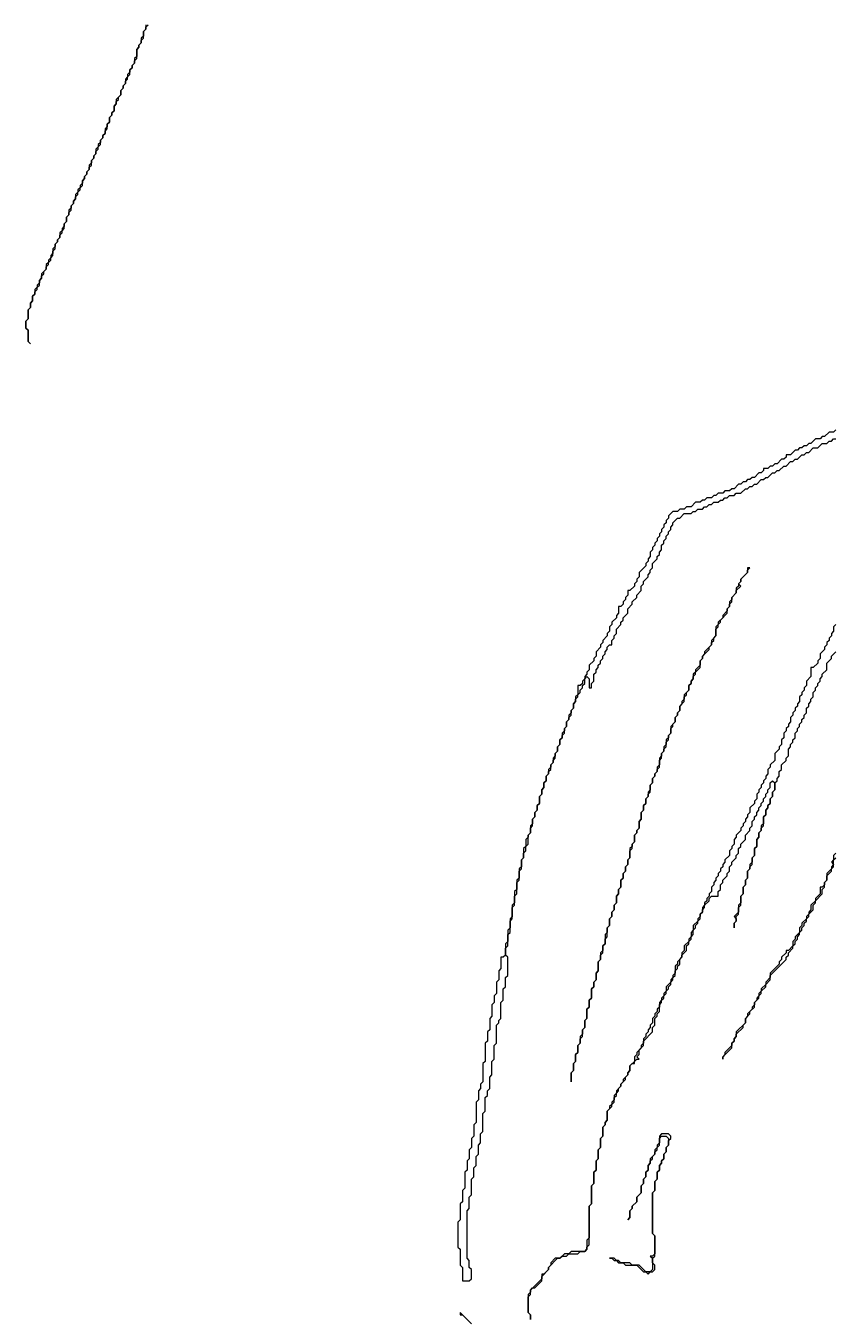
# Model space of a CAD drawing. Header units: metres. Extents: x 0 to 100, y 0 to 141.
# Drawn here: x 35.7 to 44.64, y 67.5 to 81.76 of the extents above; entities that cross this region are included whole.
import ezdxf

# ---------------------------------------------------------------- set-up
doc = ezdxf.new("R2010")
doc.units = ezdxf.units.M

msp = doc.modelspace()

# ---------------------------------------------------------------- linework, layer by layer
for points in [[(37.025, 81.775), (37.025, 81.725), (37, 81.7), (37, 81.65), (36.975, 81.625), (36.975, 81.575), (36.95, 81.55), (36.95, 81.525), (36.925, 81.5), (36.925, 81.425), (36.9, 81.4), (36.9, 81.35), (36.875, 81.325), (36.875, 81.3), (36.85, 81.275), (36.85, 81.25), (36.825, 81.225), (36.825, 81.2), (36.8, 81.175), (36.8, 81.125), (36.775, 81.1), (36.775, 81.075), (36.75, 81.05), (36.75, 81), (36.7, 80.95), (36.7, 80.9), (36.675, 80.875), (36.675, 80.825), (36.65, 80.8), (36.65, 80.775), (36.625, 80.75), (36.625, 80.7), (36.6, 80.675), (36.6, 80.65), (36.575, 80.625), (36.575, 80.575), (36.55, 80.55), (36.55, 80.525), (36.525, 80.5), (36.525, 80.475), (36.5, 80.45), (36.5, 80.425), (36.475, 80.4), (36.475, 80.35), (36.45, 80.325), (36.45, 80.3), (36.425, 80.275), (36.425, 80.25), (36.4, 80.225), (36.4, 80.175), (36.375, 80.15), (36.375, 80.125), (36.35, 80.1), (36.35, 80.075), (36.325, 80.05), (36.325, 80.025), (36.3, 80), (36.3, 79.975), (36.275, 79.95), (36.275, 79.925), (36.25, 79.9), (36.25, 79.85), (36.225, 79.825), (36.225, 79.8), (36.2, 79.775), (36.2, 79.75), (36.175, 79.725), (36.175, 79.675), (36.15, 79.65), (36.15, 79.6), (36.125, 79.575), (36.125, 79.55), (36.1, 79.525), (36.1, 79.5), (36.075, 79.475), (36.075, 79.425), (36.05, 79.4), (36.05, 79.375), (36.025, 79.35), (36.025, 79.325), (36, 79.3), (36, 79.25), (35.975, 79.225), (35.975, 79.2), (35.95, 79.175), (35.95, 79.15), (35.925, 79.125), (35.925, 79.075), (35.875, 79.025), (35.875, 78.975), (35.85, 78.95), (35.85, 78.925), (35.825, 78.9), (35.825, 78.875), (35.8, 78.85), (35.8, 78.8), (35.775, 78.775), (35.775, 78.725), (35.75, 78.7), (35.75, 78.65), (35.725, 78.625), (35.725, 78.525), (35.7, 78.5), (35.7, 78.425), (35.725, 78.4), (35.725, 78.275), (35.75, 78.25), (35.725, 78.275), (35.725, 78.4), (35.7, 78.425), (35.7, 78.5), (35.725, 78.525), (35.725, 78.625), (35.75, 78.65), (35.75, 78.7), (35.775, 78.725), (35.775, 78.775), (35.8, 78.8), (35.8, 78.825), (35.825, 78.85), (35.825, 78.875), (35.85, 78.9), (35.85, 78.95), (35.875, 78.975), (35.875, 79), (35.9, 79.025), (35.9, 79.05), (35.925, 79.075), (35.925, 79.1), (35.95, 79.125), (35.95, 79.15), (35.975, 79.175), (35.975, 79.2), (36, 79.225), (36, 79.275), (36.025, 79.3), (36.025, 79.35), (36.05, 79.375), (36.05, 79.4), (36.075, 79.425), (36.075, 79.45), (36.1, 79.475), (36.1, 79.5), (36.125, 79.525), (36.125, 79.575), (36.15, 79.6), (36.15, 79.65), (36.175, 79.675), (36.175, 79.7), (36.2, 79.725), (36.2, 79.775), (36.225, 79.8), (36.225, 79.825), (36.25, 79.85), (36.25, 79.875), (36.275, 79.9), (36.275, 79.925), (36.3, 79.95), (36.3, 79.975), (36.325, 80), (36.325, 80.05), (36.35, 80.075), (36.35, 80.1), (36.375, 80.125), (36.375, 80.15), (36.4, 80.175), (36.4, 80.2), (36.425, 80.225), (36.425, 80.275), (36.45, 80.3), (36.45, 80.325), (36.475, 80.35), (36.475, 80.375), (36.5, 80.4), (36.5, 80.425), (36.525, 80.45), (36.525, 80.5), (36.55, 80.525), (36.55, 80.55), (36.575, 80.575), (36.575, 80.6), (36.6, 80.625), (36.6, 80.675), (36.625, 80.7), (36.625, 80.75), (36.65, 80.775), (36.65, 80.8), (36.675, 80.825), (36.675, 80.875), (36.7, 80.9), (36.7, 80.925), (36.725, 80.95), (36.725, 80.975), (36.75, 81), (36.75, 81.05), (36.775, 81.075), (36.775, 81.1), (36.8, 81.125), (36.8, 81.15), (36.825, 81.175), (36.825, 81.2), (36.85, 81.225), (36.85, 81.275), (36.875, 81.3), (36.875, 81.325), (36.9, 81.35), (36.9, 81.375), (36.925, 81.4), (36.925, 81.5), (36.95, 81.525), (36.95, 81.55), (36.975, 81.575), (36.975, 81.6), (37, 81.625), (37, 81.7), (37.025, 81.725), (37.025, 81.75), (37.05, 81.775)], [(44.65, 77.3), (44.625, 77.275), (44.575, 77.275), (44.525, 77.225), (44.5, 77.225), (44.475, 77.2), (44.425, 77.2), (44.375, 77.15), (44.35, 77.15), (44.325, 77.125), (44.3, 77.125), (44.275, 77.1), (44.25, 77.1), (44.225, 77.075), (44.2, 77.075), (44.15, 77.025), (44.1, 77.025), (44.1, 77), (44.075, 76.975), (44.05, 76.975), (44, 76.925), (43.975, 76.925), (43.95, 76.9), (43.925, 76.9), (43.9, 76.875), (43.85, 76.875), (43.85, 76.85), (43.825, 76.825), (43.8, 76.825), (43.75, 76.775), (43.725, 76.775), (43.7, 76.75), (43.675, 76.75), (43.65, 76.725), (43.625, 76.725), (43.6, 76.7), (43.575, 76.7), (43.525, 76.65), (43.5, 76.65), (43.475, 76.625), (43.425, 76.625), (43.4, 76.6), (43.35, 76.6), (43.325, 76.575), (43.3, 76.575), (43.275, 76.55), (43.225, 76.55), (43.2, 76.525), (43.175, 76.525), (43.15, 76.5), (43.1, 76.5), (43.05, 76.45), (43, 76.45), (42.975, 76.425), (42.925, 76.425), (42.9, 76.4), (42.85, 76.4), (42.8, 76.35), (42.8, 76.325), (42.775, 76.3), (42.775, 76.275), (42.75, 76.25), (42.75, 76.225), (42.725, 76.2), (42.725, 76.175), (42.7, 76.15), (42.7, 76.125), (42.675, 76.1), (42.675, 76.075), (42.65, 76.05), (42.65, 76.025), (42.625, 76), (42.625, 75.975), (42.6, 75.95), (42.6, 75.9), (42.575, 75.875), (42.575, 75.85), (42.55, 75.825), (42.55, 75.8), (42.475, 75.725), (42.475, 75.675), (42.45, 75.65), (42.45, 75.625), (42.425, 75.6), (42.425, 75.575), (42.375, 75.525), (42.35, 75.525), (42.35, 75.475), (42.325, 75.45), (42.325, 75.425), (42.3, 75.4), (42.3, 75.375), (42.275, 75.35), (42.25, 75.35), (42.25, 75.275), (42.225, 75.25), (42.225, 75.225), (42.175, 75.175), (42.175, 75.15), (42.15, 75.125), (42.15, 75.075), (42.125, 75.05), (42.125, 75.025), (42.075, 74.975), (42.075, 74.95), (42.05, 74.925), (42.05, 74.9), (42, 74.85), (42, 74.8), (41.975, 74.775), (41.975, 74.75), (41.925, 74.7), (41.925, 74.65), (41.9, 74.625), (41.9, 74.6), (41.875, 74.575), (41.875, 74.55), (41.85, 74.525), (41.85, 74.5), (41.825, 74.475), (41.8, 74.475), (41.8, 74.375), (41.775, 74.35), (41.775, 74.3), (41.75, 74.275), (41.75, 74.225), (41.725, 74.2), (41.725, 74.175), (41.7, 74.15), (41.7, 74.1), (41.675, 74.075), (41.675, 74.025), (41.65, 74), (41.65, 73.975), (41.625, 73.95), (41.625, 73.9), (41.6, 73.875), (41.6, 73.825), (41.575, 73.8), (41.575, 73.75), (41.55, 73.725), (41.55, 73.7), (41.525, 73.675), (41.525, 73.625), (41.5, 73.6), (41.5, 73.575), (41.475, 73.55), (41.475, 73.5), (41.45, 73.475), (41.45, 73.425), (41.425, 73.4), (41.425, 73.35), (41.4, 73.325), (41.4, 73.275), (41.375, 73.25), (41.375, 73.175), (41.35, 73.15), (41.35, 73.1), (41.325, 73.075), (41.325, 73.025), (41.3, 73), (41.3, 72.95), (41.275, 72.925), (41.275, 72.85), (41.25, 72.825), (41.25, 72.8), (41.225, 72.775), (41.225, 72.7), (41.2, 72.675), (41.2, 72.575), (41.175, 72.55), (41.175, 72.475), (41.15, 72.45), (41.15, 72.35), (41.125, 72.325), (41.125, 72.225), (41.1, 72.2), (41.1, 72.075), (41.075, 72.05), (41.075, 71.925), (41.05, 71.9), (41.05, 71.8), (41.025, 71.775), (41.025, 71.65), (41, 71.625), (41, 71.5), (40.975, 71.475), (40.95, 71.475), (40.95, 71.35), (40.925, 71.325), (40.925, 71.225), (40.9, 71.2), (40.9, 71.075), (40.875, 71.05), (40.875, 70.975), (40.85, 70.95), (40.85, 70.825), (40.825, 70.8), (40.825, 70.675), (40.8, 70.65), (40.8, 70.55), (40.775, 70.525), (40.775, 70.325), (40.75, 70.3), (40.75, 70.1), (40.725, 70.075), (40.725, 70.025), (40.7, 70), (40.7, 69.9), (40.675, 69.875), (40.675, 69.65), (40.65, 69.625), (40.65, 69.5), (40.625, 69.475), (40.625, 69.375), (40.6, 69.35), (40.6, 69.25), (40.575, 69.225), (40.575, 69.125), (40.55, 69.1), (40.55, 68.925), (40.525, 68.9), (40.525, 68.775), (40.5, 68.75), (40.5, 68.575), (40.475, 68.55), (40.475, 68.275), (40.5, 68.25), (40.5, 68.075), (40.525, 68.05), (40.525, 67.9), (40.6, 67.9), (40.625, 67.925), (40.625, 68.025), (40.6, 68.05), (40.6, 68.125), (40.575, 68.15), (40.575, 68.675), (40.6, 68.7), (40.6, 68.825), (40.625, 68.85), (40.625, 69.025), (40.65, 69.05), (40.65, 69.15), (40.675, 69.175), (40.675, 69.275), (40.7, 69.3), (40.7, 69.4), (40.725, 69.425), (40.725, 69.525), (40.75, 69.55), (40.75, 69.75), (40.775, 69.775), (40.775, 69.925), (40.8, 69.95), (40.8, 70), (40.825, 70.025), (40.825, 70.15), (40.85, 70.175), (40.85, 70.325), (40.875, 70.35), (40.875, 70.5), (40.9, 70.525), (40.9, 70.725), (40.925, 70.75), (40.925, 70.775), (40.95, 70.8), (40.95, 70.975), (40.975, 71), (40.975, 71.125), (41, 71.15), (41, 71.25), (41.025, 71.275), (41.025, 71.475), (41, 71.5), (41, 71.575), (41.025, 71.6), (41.025, 71.725), (41.05, 71.75), (41.05, 71.875), (41.075, 71.9), (41.075, 72.025), (41.1, 72.05), (41.1, 72.15), (41.125, 72.175), (41.125, 72.3), (41.15, 72.325), (41.15, 72.425), (41.175, 72.45), (41.175, 72.55), (41.2, 72.575), (41.2, 72.625), (41.225, 72.65), (41.225, 72.7), (41.25, 72.725), (41.25, 72.825), (41.275, 72.85), (41.275, 72.9), (41.3, 72.925), (41.3, 73), (41.325, 73.025), (41.325, 73.075), (41.35, 73.1), (41.35, 73.15), (41.375, 73.175), (41.375, 73.25), (41.4, 73.275), (41.4, 73.325), (41.425, 73.35), (41.425, 73.4), (41.45, 73.425), (41.45, 73.475), (41.475, 73.5), (41.475, 73.525), (41.5, 73.55), (41.5, 73.6), (41.525, 73.625), (41.525, 73.65), (41.55, 73.675), (41.55, 73.725), (41.575, 73.75), (41.575, 73.8), (41.6, 73.825), (41.6, 73.875), (41.625, 73.9), (41.625, 73.925), (41.65, 73.95), (41.65, 74), (41.675, 74.025), (41.675, 74.075), (41.7, 74.1), (41.7, 74.125), (41.725, 74.15), (41.725, 74.2), (41.75, 74.225), (41.75, 74.275), (41.775, 74.3), (41.775, 74.325), (41.8, 74.35), (41.8, 74.375), (41.825, 74.4), (41.825, 74.425), (41.85, 74.45), (41.85, 74.475), (41.875, 74.5), (41.875, 74.55), (41.9, 74.575), (41.925, 74.55), (41.925, 74.45), (41.95, 74.45), (41.95, 74.5), (41.975, 74.525), (41.975, 74.6), (42, 74.625), (42, 74.65), (42.025, 74.675), (42.025, 74.7), (42.05, 74.725), (42.05, 74.75), (42.075, 74.775), (42.075, 74.8), (42.1, 74.825), (42.1, 74.85), (42.125, 74.875), (42.125, 74.9), (42.15, 74.925), (42.175, 74.925), (42.175, 74.975), (42.2, 75), (42.2, 75.025), (42.225, 75.05), (42.225, 75.1), (42.275, 75.15), (42.275, 75.175), (42.3, 75.2), (42.3, 75.225), (42.35, 75.275), (42.35, 75.325), (42.4, 75.375), (42.4, 75.4), (42.45, 75.45), (42.45, 75.475), (42.5, 75.525), (42.5, 75.575), (42.525, 75.6), (42.525, 75.625), (42.575, 75.675), (42.575, 75.7), (42.6, 75.725), (42.6, 75.75), (42.625, 75.775), (42.625, 75.825), (42.675, 75.875), (42.675, 75.9), (42.7, 75.925), (42.7, 75.95), (42.725, 75.975), (42.725, 76.025), (42.75, 76.05), (42.75, 76.075), (42.775, 76.1), (42.775, 76.125), (42.8, 76.15), (42.8, 76.175), (42.825, 76.2), (42.825, 76.225), (42.85, 76.25), (42.85, 76.275), (42.9, 76.325), (42.925, 76.325), (42.975, 76.375), (43.05, 76.375), (43.075, 76.4), (43.1, 76.4), (43.125, 76.425), (43.175, 76.425), (43.2, 76.45), (43.225, 76.45), (43.25, 76.475), (43.275, 76.475), (43.3, 76.5), (43.35, 76.5), (43.375, 76.525), (43.4, 76.525), (43.425, 76.55), (43.45, 76.55), (43.475, 76.575), (43.525, 76.575), (43.55, 76.6), (43.6, 76.6), (43.65, 76.65), (43.675, 76.65), (43.7, 76.675), (43.725, 76.675), (43.75, 76.7), (43.775, 76.7), (43.825, 76.75), (43.85, 76.75), (43.875, 76.775), (43.9, 76.775), (43.95, 76.825), (43.975, 76.825), (44, 76.85), (44.025, 76.85), (44.075, 76.9), (44.1, 76.9), (44.15, 76.95), (44.175, 76.95), (44.2, 76.975), (44.225, 76.975), (44.275, 77.025), (44.3, 77.025), (44.325, 77.05), (44.35, 77.05), (44.4, 77.1), (44.45, 77.1), (44.5, 77.15), (44.55, 77.15), (44.575, 77.175), (44.6, 77.175), (44.625, 77.2), (44.65, 77.2)], [(44.65, 75.15), (44.625, 75.125), (44.625, 75.075), (44.6, 75.05), (44.6, 75.025), (44.575, 75), (44.575, 74.975), (44.55, 74.95), (44.55, 74.925), (44.525, 74.9), (44.525, 74.875), (44.475, 74.825), (44.475, 74.775), (44.45, 74.75), (44.45, 74.725), (44.4, 74.675), (44.375, 74.675), (44.375, 74.575), (44.325, 74.525), (44.325, 74.475), (44.3, 74.45), (44.3, 74.425), (44.275, 74.4), (44.275, 74.375), (44.25, 74.35), (44.25, 74.3), (44.225, 74.275), (44.225, 74.25), (44.2, 74.225), (44.2, 74.2), (44.175, 74.175), (44.175, 74.15), (44.15, 74.125), (44.15, 74.075), (44.125, 74.05), (44.125, 74.025), (44.1, 74), (44.1, 73.975), (44.075, 73.95), (44.075, 73.9), (44.05, 73.875), (44.05, 73.825), (44.025, 73.8), (44.025, 73.775), (43.975, 73.725), (43.975, 73.65), (43.925, 73.6), (43.925, 73.575), (43.9, 73.55), (43.9, 73.5), (43.875, 73.475), (43.875, 73.45), (43.85, 73.425), (43.85, 73.4), (43.825, 73.375), (43.825, 73.35), (43.8, 73.325), (43.8, 73.3), (43.775, 73.275), (43.775, 73.225), (43.75, 73.2), (43.75, 73.175), (43.7, 73.125), (43.7, 73.075), (43.675, 73.05), (43.675, 73.025), (43.65, 73), (43.65, 72.975), (43.625, 72.95), (43.625, 72.925), (43.6, 72.9), (43.6, 72.875), (43.55, 72.825), (43.55, 72.8), (43.525, 72.775), (43.525, 72.725), (43.5, 72.7), (43.5, 72.675), (43.475, 72.65), (43.475, 72.6), (43.425, 72.55), (43.425, 72.525), (43.4, 72.5), (43.4, 72.475), (43.375, 72.45), (43.375, 72.425), (43.35, 72.4), (43.35, 72.375), (43.325, 72.35), (43.325, 72.325), (43.3, 72.3), (43.3, 72.275), (43.275, 72.25), (43.275, 72.2), (43.25, 72.175), (43.25, 72.15), (43.225, 72.125), (43.225, 72.1), (43.2, 72.075), (43.2, 72.05), (43.175, 72.025), (43.175, 71.975), (43.15, 71.95), (43.15, 71.925), (43.125, 71.9), (43.125, 71.875), (43.075, 71.825), (43.075, 71.775), (43.05, 71.75), (43.05, 71.7), (43.025, 71.675), (43.025, 71.65), (42.975, 71.6), (42.975, 71.55), (42.95, 71.525), (42.95, 71.475), (42.9, 71.425), (42.9, 71.4), (42.875, 71.375), (42.875, 71.3), (42.85, 71.275), (42.85, 71.25), (42.825, 71.225), (42.825, 71.2), (42.775, 71.15), (42.775, 71.1), (42.75, 71.075), (42.75, 71.05), (42.725, 71.025), (42.725, 71), (42.7, 70.975), (42.7, 70.925), (42.675, 70.9), (42.675, 70.875), (42.65, 70.85), (42.65, 70.825), (42.625, 70.8), (42.625, 70.75), (42.6, 70.725), (42.6, 70.7), (42.575, 70.675), (42.575, 70.65), (42.55, 70.625), (42.55, 70.6), (42.525, 70.575), (42.525, 70.525), (42.5, 70.5), (42.5, 70.475), (42.45, 70.425), (42.45, 70.4), (42.425, 70.375), (42.425, 70.325), (42.375, 70.275), (42.375, 70.225), (42.35, 70.2), (42.35, 70.175), (42.3, 70.125), (42.3, 70.1), (42.275, 70.075), (42.275, 70.05), (42.225, 70), (42.225, 69.975), (42.2, 69.95), (42.2, 69.9), (42.175, 69.875), (42.175, 69.85), (42.15, 69.825), (42.15, 69.8), (42.125, 69.775), (42.125, 69.675), (42.1, 69.65), (42.1, 69.625), (42.075, 69.6), (42.075, 69.5), (42.05, 69.475), (42.05, 69.375), (42.025, 69.35), (42.025, 69.25), (42, 69.225), (42, 69.125), (41.975, 69.1), (41.975, 68.975), (41.95, 68.95), (41.95, 68.75), (41.925, 68.725), (41.925, 68.375), (41.9, 68.35), (41.9, 68.25), (41.875, 68.225), (41.725, 68.225), (41.7, 68.2), (41.65, 68.2), (41.6, 68.15), (41.55, 68.15), (41.5, 68.1), (41.5, 68.075), (41.475, 68.05), (41.475, 68.025), (41.425, 67.975), (41.4, 67.975), (41.4, 67.925), (41.275, 67.8), (41.275, 67.775), (41.25, 67.75), (41.25, 67.55), (41.275, 67.525), (41.275, 67.475)], [(41.275, 67.475), (41.275, 67.525), (41.25, 67.55), (41.25, 67.725), (41.275, 67.75), (41.275, 67.8), (41.3, 67.825), (41.325, 67.825), (41.4, 67.9), (41.4, 67.95), (41.475, 68.025), (41.475, 68.05), (41.575, 68.15), (41.6, 68.15), (41.625, 68.175), (41.675, 68.175), (41.7, 68.2), (41.8, 68.2), (41.825, 68.225), (41.875, 68.225), (41.9, 68.25), (41.9, 68.275), (41.925, 68.3), (41.925, 68.725), (41.95, 68.75), (41.95, 68.95), (41.975, 68.975), (41.975, 69.1), (42, 69.125), (42, 69.225), (42.025, 69.25), (42.025, 69.35), (42.05, 69.375), (42.05, 69.475), (42.075, 69.5), (42.075, 69.6), (42.1, 69.625), (42.1, 69.65), (42.125, 69.675), (42.125, 69.775), (42.175, 69.825), (42.175, 69.85), (42.2, 69.875), (42.2, 69.925), (42.225, 69.95), (42.225, 69.975), (42.25, 70), (42.25, 70.025), (42.275, 70.05), (42.275, 70.075), (42.325, 70.125), (42.325, 70.15), (42.35, 70.175), (42.35, 70.2), (42.375, 70.225), (42.375, 70.275), (42.4, 70.3), (42.425, 70.3), (42.425, 70.325), (42.45, 70.35), (42.475, 70.35), (42.45, 70.375), (42.475, 70.4), (42.475, 70.45), (42.525, 70.5), (42.525, 70.55), (42.625, 70.65), (42.625, 70.7), (42.65, 70.725), (42.65, 70.8), (42.675, 70.825), (42.675, 70.85), (42.7, 70.875), (42.7, 70.95), (42.725, 70.975), (42.725, 71), (42.75, 71.025), (42.75, 71.05), (42.775, 71.075), (42.775, 71.1), (42.8, 71.125), (42.8, 71.15), (42.825, 71.175), (42.825, 71.2), (42.85, 71.225), (42.85, 71.25), (42.875, 71.275), (42.875, 71.325), (42.9, 71.35), (42.9, 71.375), (42.925, 71.4), (42.925, 71.45), (42.95, 71.475), (42.95, 71.5), (43, 71.55), (43, 71.6), (43.025, 71.625), (43.025, 71.65), (43.05, 71.675), (43.05, 71.7), (43.075, 71.725), (43.075, 71.775), (43.1, 71.8), (43.1, 71.825), (43.125, 71.85), (43.125, 71.875), (43.15, 71.9), (43.15, 71.95), (43.175, 71.975), (43.175, 72), (43.2, 72.025), (43.2, 72.05), (43.25, 72.1), (43.25, 72.125), (43.275, 72.15), (43.35, 72.15), (43.35, 72.2), (43.375, 72.225), (43.375, 72.275), (43.4, 72.3), (43.4, 72.325), (43.45, 72.375), (43.45, 72.4), (43.475, 72.425), (43.475, 72.475), (43.5, 72.5), (43.5, 72.525), (43.55, 72.575), (43.55, 72.6), (43.575, 72.625), (43.575, 72.675), (43.6, 72.7), (43.6, 72.725), (43.65, 72.775), (43.65, 72.825), (43.7, 72.875), (43.7, 72.9), (43.725, 72.925), (43.725, 72.975), (43.75, 73), (43.75, 73.025), (43.775, 73.05), (43.775, 73.075), (43.8, 73.1), (43.8, 73.125), (43.825, 73.15), (43.825, 73.175), (43.85, 73.2), (43.85, 73.225), (43.875, 73.25), (43.875, 73.275), (43.9, 73.3), (43.9, 73.325), (43.925, 73.35), (43.925, 73.4), (43.95, 73.425), (43.975, 73.4), (43.975, 73.325), (43.95, 73.3), (43.95, 73.25), (43.925, 73.225), (43.925, 73.175), (43.9, 73.15), (43.9, 73.125), (43.875, 73.1), (43.875, 73.05), (43.85, 73.025), (43.85, 72.95), (43.825, 72.925), (43.825, 72.875), (43.8, 72.85), (43.8, 72.8), (43.775, 72.775), (43.775, 72.7), (43.75, 72.675), (43.75, 72.6), (43.725, 72.575), (43.725, 72.525), (43.7, 72.5), (43.7, 72.45), (43.675, 72.425), (43.675, 72.35), (43.65, 72.325), (43.65, 72.275), (43.625, 72.25), (43.625, 72.175), (43.6, 72.15), (43.6, 72.075), (43.575, 72.05), (43.575, 71.975), (43.525, 71.925), (43.55, 71.9), (43.55, 71.875), (43.525, 71.85), (43.525, 71.8), (43.525, 71.85), (43.55, 71.875), (43.55, 71.925), (43.575, 71.95), (43.575, 72.025), (43.6, 72.05), (43.6, 72.15), (43.625, 72.175), (43.625, 72.25), (43.65, 72.275), (43.65, 72.325), (43.675, 72.35), (43.675, 72.425), (43.7, 72.45), (43.7, 72.475), (43.725, 72.5), (43.725, 72.575), (43.75, 72.6), (43.75, 72.675), (43.775, 72.7), (43.775, 72.775), (43.8, 72.8), (43.8, 72.85), (43.825, 72.875), (43.825, 72.9), (43.85, 72.925), (43.85, 73.025), (43.875, 73.05), (43.875, 73.1), (43.9, 73.125), (43.9, 73.15), (43.925, 73.175), (43.925, 73.225), (43.95, 73.25), (43.95, 73.3), (43.975, 73.325), (43.975, 73.4), (44, 73.425), (44, 73.45), (44.025, 73.475), (44.025, 73.525), (44.05, 73.55), (44.05, 73.6), (44.1, 73.65), (44.1, 73.675), (44.125, 73.7), (44.125, 73.775), (44.15, 73.8), (44.15, 73.825), (44.175, 73.85), (44.175, 73.875), (44.2, 73.9), (44.2, 73.95), (44.225, 73.975), (44.225, 74), (44.25, 74.025), (44.25, 74.05), (44.275, 74.075), (44.275, 74.1), (44.3, 74.125), (44.3, 74.15), (44.325, 74.175), (44.325, 74.225), (44.35, 74.25), (44.35, 74.275), (44.375, 74.3), (44.375, 74.325), (44.4, 74.35), (44.4, 74.4), (44.425, 74.425), (44.425, 74.45), (44.45, 74.475), (44.45, 74.5), (44.475, 74.525), (44.475, 74.55), (44.5, 74.575), (44.5, 74.6), (44.55, 74.65), (44.55, 74.725), (44.6, 74.775), (44.6, 74.8), (44.65, 74.85)], [(44.65, 72.625), (44.625, 72.6), (44.625, 72.55), (44.6, 72.525), (44.625, 72.5), (44.6, 72.475), (44.6, 72.45), (44.55, 72.4), (44.55, 72.325), (44.525, 72.3), (44.525, 72.275), (44.5, 72.25), (44.475, 72.25), (44.475, 72.175), (44.425, 72.125), (44.425, 72.1), (44.375, 72.05), (44.375, 72), (44.35, 71.975), (44.35, 71.95), (44.325, 71.925), (44.325, 71.9), (44.275, 71.85), (44.275, 71.825), (44.25, 71.8), (44.25, 71.75), (44.2, 71.7), (44.2, 71.675), (44.175, 71.65), (44.175, 71.6), (44.125, 71.55), (44.1, 71.55), (44.1, 71.525), (44.05, 71.475), (44.05, 71.45), (44.025, 71.425), (44.025, 71.4), (43.925, 71.3), (43.925, 71.25), (43.875, 71.2), (43.875, 71.175), (43.825, 71.125), (43.825, 71.1), (43.8, 71.075), (43.8, 71.05), (43.775, 71.025), (43.775, 71), (43.75, 70.975), (43.75, 70.95), (43.725, 70.925), (43.725, 70.9), (43.675, 70.85), (43.675, 70.825), (43.65, 70.8), (43.65, 70.75), (43.55, 70.65), (43.55, 70.6), (43.525, 70.575), (43.525, 70.55), (43.5, 70.525), (43.5, 70.5), (43.425, 70.425), (43.425, 70.4), (43.4, 70.375), (43.4, 70.35), (43.4, 70.375), (43.5, 70.475), (43.5, 70.525), (43.525, 70.55), (43.525, 70.575), (43.55, 70.6), (43.55, 70.625), (43.625, 70.7), (43.625, 70.725), (43.65, 70.75), (43.65, 70.8), (43.7, 70.85), (43.7, 70.875), (43.75, 70.925), (43.75, 70.975), (43.8, 71.025), (43.8, 71.05), (43.825, 71.075), (43.825, 71.1), (43.875, 71.15), (43.875, 71.175), (43.925, 71.225), (43.925, 71.275), (44.1, 71.45), (44.1, 71.475), (44.125, 71.5), (44.125, 71.525), (44.175, 71.575), (44.175, 71.6), (44.2, 71.625), (44.2, 71.65), (44.225, 71.675), (44.225, 71.7), (44.25, 71.725), (44.25, 71.75), (44.275, 71.775), (44.275, 71.8), (44.3, 71.825), (44.3, 71.85), (44.325, 71.875), (44.325, 71.9), (44.35, 71.925), (44.35, 71.95), (44.4, 72), (44.4, 72.05), (44.425, 72.075), (44.425, 72.1), (44.5, 72.175), (44.5, 72.225), (44.525, 72.25), (44.525, 72.3), (44.55, 72.325), (44.55, 72.375), (44.6, 72.425), (44.6, 72.45), (44.625, 72.475), (44.625, 72.55), (44.65, 72.575)], [(40.575, 67.475), (40.5, 67.55), (40.5, 67.525), (40.525, 67.525), (40.625, 67.425)]]:
    msp.add_lwpolyline(points)
for points in [[(43.675, 75.775), (43.675, 75.725), (43.6, 75.65), (43.6, 75.625), (43.575, 75.6), (43.575, 75.575), (43.55, 75.55), (43.55, 75.5), (43.5, 75.45), (43.5, 75.425), (43.475, 75.4), (43.475, 75.35), (43.45, 75.325), (43.45, 75.3), (43.4, 75.25), (43.4, 75.225), (43.35, 75.175), (43.35, 75.15), (43.325, 75.125), (43.325, 75.025), (43.275, 74.975), (43.275, 74.925), (43.2, 74.85), (43.2, 74.825), (43.175, 74.8), (43.175, 74.775), (43.15, 74.75), (43.15, 74.7), (43.1, 74.65), (43.1, 74.625), (43.075, 74.6), (43.075, 74.55), (43.05, 74.525), (43.05, 74.5), (43.025, 74.475), (43.025, 74.425), (42.975, 74.375), (42.975, 74.325), (42.95, 74.3), (42.95, 74.275), (42.925, 74.25), (42.925, 74.2), (42.9, 74.175), (42.9, 74.15), (42.875, 74.125), (42.875, 74.075), (42.825, 74.025), (42.825, 73.95), (42.8, 73.925), (42.8, 73.9), (42.775, 73.875), (42.775, 73.825), (42.75, 73.8), (42.75, 73.75), (42.725, 73.725), (42.725, 73.7), (42.7, 73.675), (42.7, 73.6), (42.675, 73.575), (42.675, 73.525), (42.65, 73.5), (42.65, 73.475), (42.625, 73.45), (42.625, 73.4), (42.6, 73.375), (42.6, 73.325), (42.575, 73.3), (42.575, 73.25), (42.55, 73.225), (42.55, 73.175), (42.525, 73.15), (42.525, 73.1), (42.5, 73.075), (42.5, 73), (42.475, 72.975), (42.475, 72.9), (42.45, 72.875), (42.45, 72.85), (42.425, 72.825), (42.425, 72.75), (42.4, 72.725), (42.4, 72.7), (42.375, 72.675), (42.375, 72.575), (42.35, 72.55), (42.35, 72.5), (42.325, 72.475), (42.325, 72.425), (42.3, 72.4), (42.3, 72.35), (42.275, 72.325), (42.275, 72.25), (42.25, 72.225), (42.25, 72.175), (42.225, 72.15), (42.225, 72.075), (42.2, 72.05), (42.2, 72), (42.175, 71.975), (42.175, 71.925), (42.15, 71.9), (42.15, 71.825), (42.125, 71.8), (42.125, 71.75), (42.1, 71.725), (42.1, 71.625), (42.075, 71.6), (42.075, 71.55), (42.05, 71.525), (42.05, 71.45), (42.025, 71.425), (42.025, 71.325), (42, 71.3), (42, 71.225), (41.975, 71.2), (41.975, 71.15), (41.95, 71.125), (41.95, 71.025), (41.925, 71), (41.925, 70.925), (41.9, 70.9), (41.9, 70.8), (41.875, 70.775), (41.875, 70.7), (41.85, 70.675), (41.85, 70.625), (41.825, 70.6), (41.825, 70.525), (41.8, 70.5), (41.8, 70.425), (41.775, 70.4), (41.775, 70.325), (41.75, 70.3), (41.75, 70.225), (41.725, 70.2), (41.725, 70.1), (41.725, 70.2), (41.75, 70.225), (41.75, 70.3), (41.775, 70.325), (41.775, 70.4), (41.8, 70.425), (41.8, 70.5), (41.825, 70.525), (41.825, 70.575), (41.85, 70.6), (41.85, 70.675), (41.875, 70.7), (41.875, 70.775), (41.9, 70.8), (41.9, 70.9), (41.925, 70.925), (41.925, 71), (41.95, 71.025), (41.95, 71.125), (41.975, 71.15), (41.975, 71.2), (42, 71.225), (42, 71.3), (42.025, 71.325), (42.025, 71.425), (42.05, 71.45), (42.05, 71.5), (42.075, 71.525), (42.075, 71.6), (42.1, 71.625), (42.1, 71.675), (42.125, 71.7), (42.125, 71.8), (42.15, 71.825), (42.15, 71.9), (42.175, 71.925), (42.175, 71.975), (42.2, 72), (42.2, 72.05), (42.225, 72.075), (42.225, 72.15), (42.25, 72.175), (42.25, 72.225), (42.275, 72.25), (42.275, 72.325), (42.3, 72.35), (42.3, 72.4), (42.325, 72.425), (42.325, 72.475), (42.35, 72.5), (42.35, 72.55), (42.375, 72.575), (42.375, 72.65), (42.4, 72.675), (42.4, 72.725), (42.425, 72.75), (42.425, 72.825), (42.45, 72.85), (42.45, 72.875), (42.475, 72.9), (42.475, 72.975), (42.5, 73), (42.5, 73.075), (42.525, 73.1), (42.525, 73.15), (42.55, 73.175), (42.55, 73.225), (42.575, 73.25), (42.575, 73.275), (42.6, 73.3), (42.6, 73.375), (42.625, 73.4), (42.625, 73.45), (42.65, 73.475), (42.65, 73.5), (42.675, 73.525), (42.675, 73.55), (42.7, 73.575), (42.7, 73.65), (42.725, 73.675), (42.725, 73.725), (42.75, 73.75), (42.75, 73.775), (42.775, 73.8), (42.775, 73.85), (42.8, 73.875), (42.8, 73.925), (42.825, 73.95), (42.825, 74), (42.85, 74.025), (42.85, 74.05), (42.875, 74.075), (42.875, 74.125), (42.9, 74.15), (42.9, 74.175), (42.925, 74.2), (42.925, 74.25), (42.975, 74.3), (42.975, 74.35), (43, 74.375), (43, 74.4), (43.025, 74.425), (43.025, 74.475), (43.05, 74.5), (43.05, 74.525), (43.075, 74.55), (43.075, 74.575), (43.1, 74.6), (43.1, 74.625), (43.15, 74.675), (43.15, 74.75), (43.175, 74.775), (43.175, 74.8), (43.25, 74.875), (43.25, 74.9), (43.275, 74.925), (43.275, 74.95), (43.3, 74.975), (43.3, 75), (43.325, 75.025), (43.325, 75.1), (43.35, 75.125), (43.35, 75.15), (43.375, 75.175), (43.375, 75.2), (43.45, 75.275), (43.45, 75.325), (43.475, 75.35), (43.475, 75.375), (43.5, 75.4), (43.5, 75.45), (43.55, 75.5), (43.55, 75.525), (43.6, 75.575), (43.575, 75.6), (43.6, 75.625), (43.6, 75.65), (43.675, 75.725), (43.675, 75.75), (43.7, 75.775)], [(42.725, 69.525), (42.7, 69.5), (42.7, 69.425), (42.675, 69.4), (42.675, 69.375), (42.65, 69.35), (42.65, 69.3), (42.6, 69.25), (42.6, 69.2), (42.575, 69.175), (42.575, 69.125), (42.55, 69.1), (42.55, 69.05), (42.525, 69.025), (42.525, 68.975), (42.5, 68.95), (42.5, 68.875), (42.45, 68.825), (42.45, 68.775), (42.4, 68.725), (42.4, 68.7), (42.375, 68.675), (42.375, 68.6), (42.35, 68.575), (42.375, 68.6), (42.375, 68.675), (42.4, 68.7), (42.4, 68.725), (42.45, 68.775), (42.45, 68.825), (42.5, 68.875), (42.5, 68.95), (42.525, 68.975), (42.525, 69.025), (42.55, 69.05), (42.55, 69.1), (42.575, 69.125), (42.575, 69.175), (42.6, 69.2), (42.6, 69.225), (42.625, 69.25), (42.625, 69.275), (42.65, 69.3), (42.65, 69.325), (42.675, 69.35), (42.675, 69.375), (42.7, 69.4), (42.7, 69.475), (42.725, 69.5), (42.775, 69.5), (42.8, 69.475), (42.8, 69.4), (42.775, 69.375), (42.775, 69.325), (42.75, 69.3), (42.75, 69.25), (42.725, 69.225), (42.725, 69.2), (42.7, 69.175), (42.7, 69.125), (42.675, 69.1), (42.675, 69.025), (42.65, 69), (42.65, 68.9), (42.625, 68.875), (42.625, 68.425), (42.65, 68.4), (42.65, 68.2), (42.625, 68.175), (42.6, 68.175), (42.625, 68.15), (42.625, 68.025), (42.6, 68), (42.55, 68), (42.475, 68.075), (42.4, 68.075), (42.375, 68.1), (42.275, 68.1), (42.25, 68.125), (42.225, 68.125), (42.2, 68.15), (42.15, 68.15), (42.175, 68.15), (42.2, 68.125), (42.225, 68.125), (42.25, 68.1), (42.3, 68.1), (42.325, 68.075), (42.45, 68.075), (42.525, 68), (42.55, 68), (42.575, 67.975), (42.6, 68), (42.625, 68), (42.65, 68.025), (42.65, 68.075), (42.625, 68.1), (42.625, 68.15), (42.65, 68.175), (42.65, 68.4), (42.625, 68.425), (42.625, 68.875), (42.65, 68.9), (42.65, 69), (42.675, 69.025), (42.675, 69.1), (42.7, 69.125), (42.7, 69.175), (42.725, 69.2), (42.725, 69.225), (42.75, 69.25), (42.75, 69.3), (42.775, 69.325), (42.775, 69.375), (42.8, 69.4), (42.8, 69.45), (42.825, 69.475), (42.825, 69.5), (42.8, 69.525)]]:
    msp.add_lwpolyline(points, close=True)

doc.saveas('drawing.dxf')
